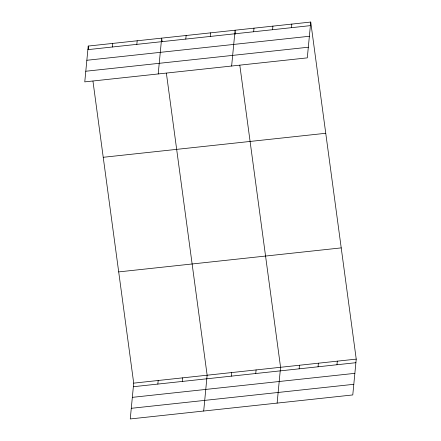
<?xml version="1.0" encoding="UTF-8"?>
<svg xmlns="http://www.w3.org/2000/svg" width="441" height="441" viewBox="0 0 441 441"><rect width="100%" height="100%" fill="white"/><g stroke="black" fill="none" stroke-linecap="round" stroke-linejoin="round"><path stroke-width="0.66" d="M88.222 46.062L84.771 81.877L307.294 57.865L310.74 22.05L88.222 46.062L88.674 49.431M112.356 47L112.698 43.422M136.831 44.359L137.179 40.781M158.203 73.95L161.654 38.135L162.106 41.509M92.952 81.116L133.706 383.135L130.26 418.95L352.778 394.938L356.229 359.123L310.74 22.05M185.788 39.078L186.13 35.495M157.839 384.078L158.187 380.495M210.263 36.438L210.605 32.855M182.315 381.437L182.662 377.854M231.635 66.029L235.086 30.214L235.632 34.26M203.692 411.029L207.138 375.214L166.384 73.195M253.652 31.758L253.999 28.174M231.271 376.151L231.613 372.573M272.571 29.712L272.913 26.129M255.747 373.51L256.094 369.927M291.484 27.673L291.826 24.09M277.119 403.102L280.57 367.287L239.816 65.268M299.141 368.83L299.483 365.247M318.055 366.791L318.396 363.208M336.968 364.746L337.31 361.168M87.875 49.646L310.398 25.633M86.855 60.279L309.373 36.267M85.797 71.238L308.32 47.226M103.233 157.294L325.75 133.287M118.695 271.904L341.218 247.892M133.706 383.135L356.229 359.123M133.364 386.718L355.881 362.706M132.339 397.352L354.856 373.345M131.28 408.311L353.803 384.304"/></g></svg>
